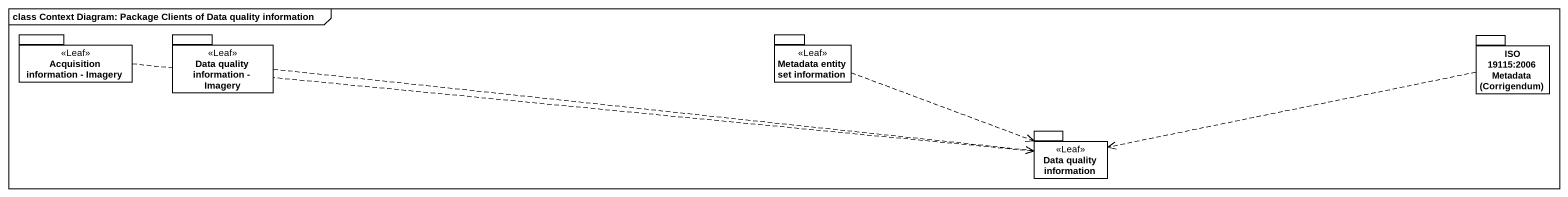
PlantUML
@startuml
mainframe class Context Diagram: Package Clients of Data quality information
package "Acquisition information - Imagery" as Acquisition_information <<Leaf>> {
}
package "Data quality information - Imagery" as Data_quality_information <<Leaf>> {
}
package "Metadata entity set information" as Metadata_entity_set <<Leaf>> {
}
package "ISO 19115:2006 Metadata (Corrigendum)" as ISO_19115_2006_Metadata {
}
package "Data quality information" as Data_quality_information_2 <<Leaf>> {
}
Acquisition_information .right.> Data_quality_information_2
Data_quality_information .right.> Data_quality_information_2
Metadata_entity_set .right.> Data_quality_information_2
ISO_19115_2006_Metadata .left.> Data_quality_information_2
@enduml
